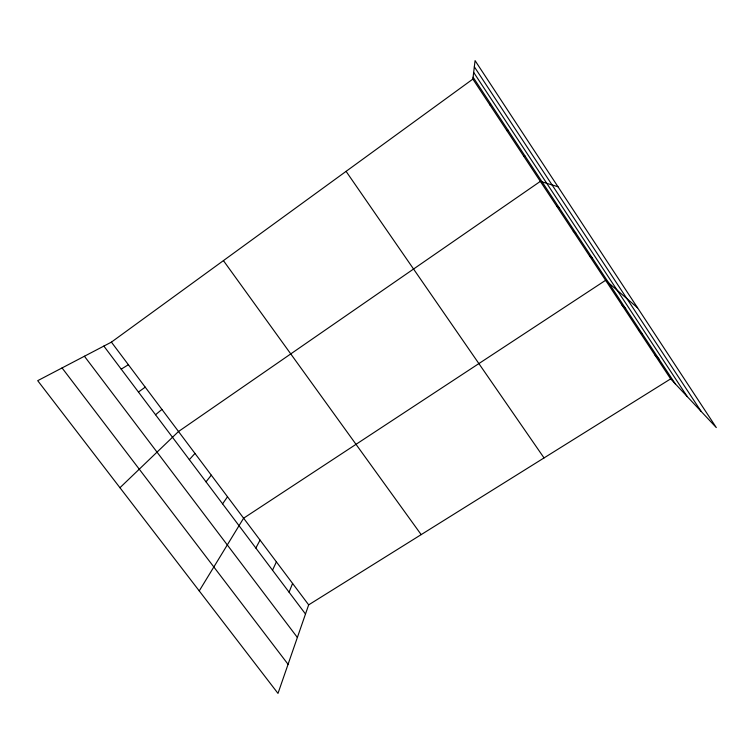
<?xml version="1.0" encoding="UTF-8"?>
<svg xmlns="http://www.w3.org/2000/svg" width="754" height="754" viewBox="0 0 754 754"><rect width="100%" height="100%" fill="white"/><g stroke="black" fill="none" stroke-linecap="round" stroke-linejoin="round"><path stroke-width="1.13" d="M472.871 79.095L475.067 60.603L716.3 427.575L670.645 378.885L472.871 79.095L111.413 342.127L37.7 380.676L277.99 693.397L308.669 604.859L670.645 378.885M289.074 592.192L292.59 583.436M272.524 570.203L276.388 561.862M489.959 104.995L490.581 103.741M255.842 548.035L260.064 540.118M199.235 590.9L243.608 518.205L605.603 280.299L637.573 307.821M222.59 503.851L227.519 496.773M206.021 481.834L211.308 475.18M189.32 459.648L194.975 453.427M119.952 487.715L178.519 431.505L540.345 181.375L557.988 186.747M155.541 414.747L161.931 409.422M138.444 392.042L145.22 387.16M506.895 130.668L507.913 130.027M121.215 369.149L128.378 364.729M523.691 156.125L525.095 156.087M556.867 206.417L559.025 207.529M573.247 231.242L575.773 232.929M589.496 255.87L592.38 258.113M622.069 305.257L625.669 308.603M638.402 330.007L642.351 333.89M654.585 354.55L658.892 358.97M62.064 367.933L288.066 664.302M84.42 356.246L297.368 637.469M111.413 342.127L308.669 604.859M103.854 346.077L305.493 614.01M223.429 260.62L421.175 534.624M346.086 171.356L544.039 457.923M474.332 66.804L701.116 411.382M473.672 72.412L687.271 396.613M473.097 77.238L675.282 383.833"/></g></svg>
